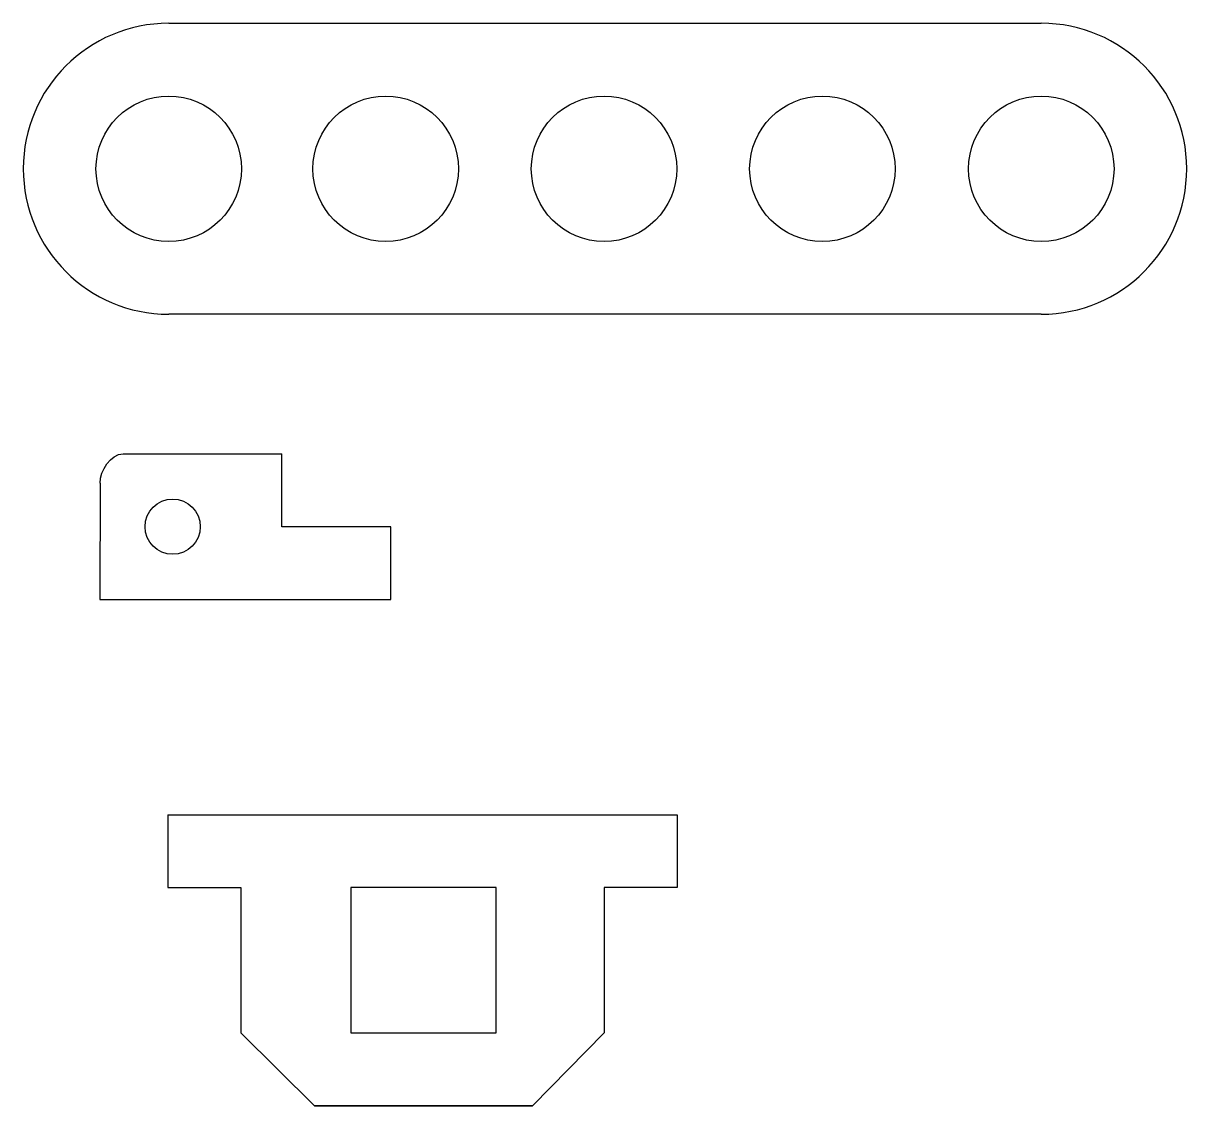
# Model space of a CAD drawing. Header units: inches. Extents: x -9.03 to -1.03, y -11.79 to -4.35.
import ezdxf

# ---------------------------------------------------------------- set-up
doc = ezdxf.new("R2010")
doc.units = ezdxf.units.IN
doc.header["$MEASUREMENT"] = 0

msp = doc.modelspace()

# ---------------------------------------------------------------- linework, layer by layer
for p, q in [((-8.0348, -4.3537), (-2.0348, -4.3537)), ((-2.0348, -6.3537), (-8.0348, -6.3537)), ((-8.3481, -7.3135), (-7.2573, -7.3135)), ((-7.2573, -7.8135), (-7.2573, -7.3135)), ((-8.507, -7.5135), (-8.5073, -8.3135)), ((-6.5073, -7.8135), (-7.2573, -7.8135)), ((-6.5073, -8.3135), (-6.5073, -7.8135)), ((-8.5073, -8.3135), (-6.5073, -8.3135)), ((-8.0396, -9.7933), (-4.5396, -9.7933)), ((-8.0396, -9.7933), (-8.0396, -10.2933)), ((-4.5396, -9.7933), (-4.5396, -10.2933)), ((-8.0396, -10.2933), (-7.5396, -10.2933)), ((-7.5396, -10.2933), (-7.5396, -11.2933)), ((-5.7822, -10.2933), (-6.7822, -10.2933)), ((-6.7822, -10.2933), (-6.7822, -11.2933)), ((-5.7822, -11.2933), (-5.7822, -10.2933)), ((-4.5396, -10.2933), (-5.0396, -10.2933)), ((-5.0396, -10.2933), (-5.0396, -11.2933)), ((-7.5396, -11.2933), (-7.0322, -11.7933)), ((-6.7822, -11.2933), (-5.7822, -11.2933)), ((-5.5322, -11.7933), (-5.0396, -11.2933)), ((-5.5322, -11.7933), (-7.0322, -11.7933)), ((-7.0322, -11.7933), (-5.5322, -11.7933)), ((-6.7822, -11.7933), (-5.7822, -11.7933)), ((-5.7822, -11.7933), (-5.5322, -11.7933))]:
    msp.add_line(p, q)
for centre, radius in [((-8.0348, -5.3537), 0.5), ((-6.5429, -5.3537), 0.5), ((-5.0415, -5.3537), 0.5), ((-3.5401, -5.3537), 0.5), ((-2.0348, -5.3537), 0.5), ((-8.0073, -7.8135), 0.19)]:
    msp.add_circle(centre, radius)
for centre, start, end in [((-8.0348, -5.3537), 90, 270), ((-2.0348, -5.3537), 270, 90)]:
    msp.add_arc(centre, 1, start, end)
msp.add_open_spline([(-8.507, -7.5135), (-8.507, -7.4284), (-8.4333, -7.3135), (-8.3481, -7.3135)], degree=3)

doc.saveas('drawing.dxf')
